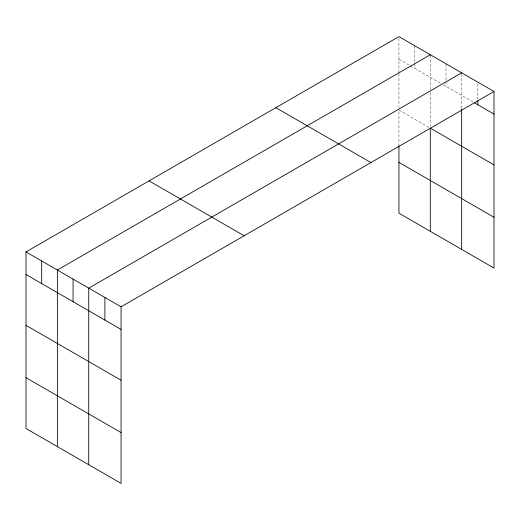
<?xml version="1.0" encoding="UTF-8"?>
<svg xmlns="http://www.w3.org/2000/svg" width="520" height="520" viewBox="0 0 520 520"><rect width="100%" height="100%" fill="white"/><g stroke="black" fill="none" stroke-linecap="round" stroke-linejoin="round"><path stroke-width="0.39" stroke-dasharray="2.6 1.95" d="M398.938 73.743L398.938 107.614M398.938 72.936L398.938 36.614M430.307 92.658L430.307 126.529M430.307 89.434L430.307 54.73M461.675 108.349L461.675 72.839M398.938 59.221L409.844 65.526M410.527 65.916L440.538 83.245M443.268 84.819L472.921 101.94M428.942 127.355L398.938 110.032L398.938 144.93M477.841 83.785L477.841 99.125M445.991 63.785L445.991 80.743M445.991 81.549L445.991 86.392M414.622 45.675L414.622 62.627M414.622 63.434L414.622 68.282"/><path stroke-width="0.78" d="M461.675 109.161L461.675 249.411M26 251.927L121.062 306.813L121.062 483.385L26 428.5L26 251.927L398.938 36.614L494 91.501L494 268.073L398.938 213.187L398.938 145.724M430.307 54.73L57.369 270.043L57.369 446.609M461.675 72.839L88.745 288.151L88.745 464.724M121.062 306.813L494 91.501M474.325 102.752L494 114.108M494 164.918L430.307 128.141L430.307 231.296M398.938 162.376L494 217.263M275.867 107.673L370.929 162.559M149.071 180.875L244.133 235.761M26 274.534L121.062 329.42M26 325.344L121.062 380.231M26 377.689L121.062 432.575M477.841 100.744L477.841 104.78M104.903 297.486L104.903 320.093M73.06 279.097L73.06 301.704M41.684 260.988L41.684 283.595"/></g></svg>
